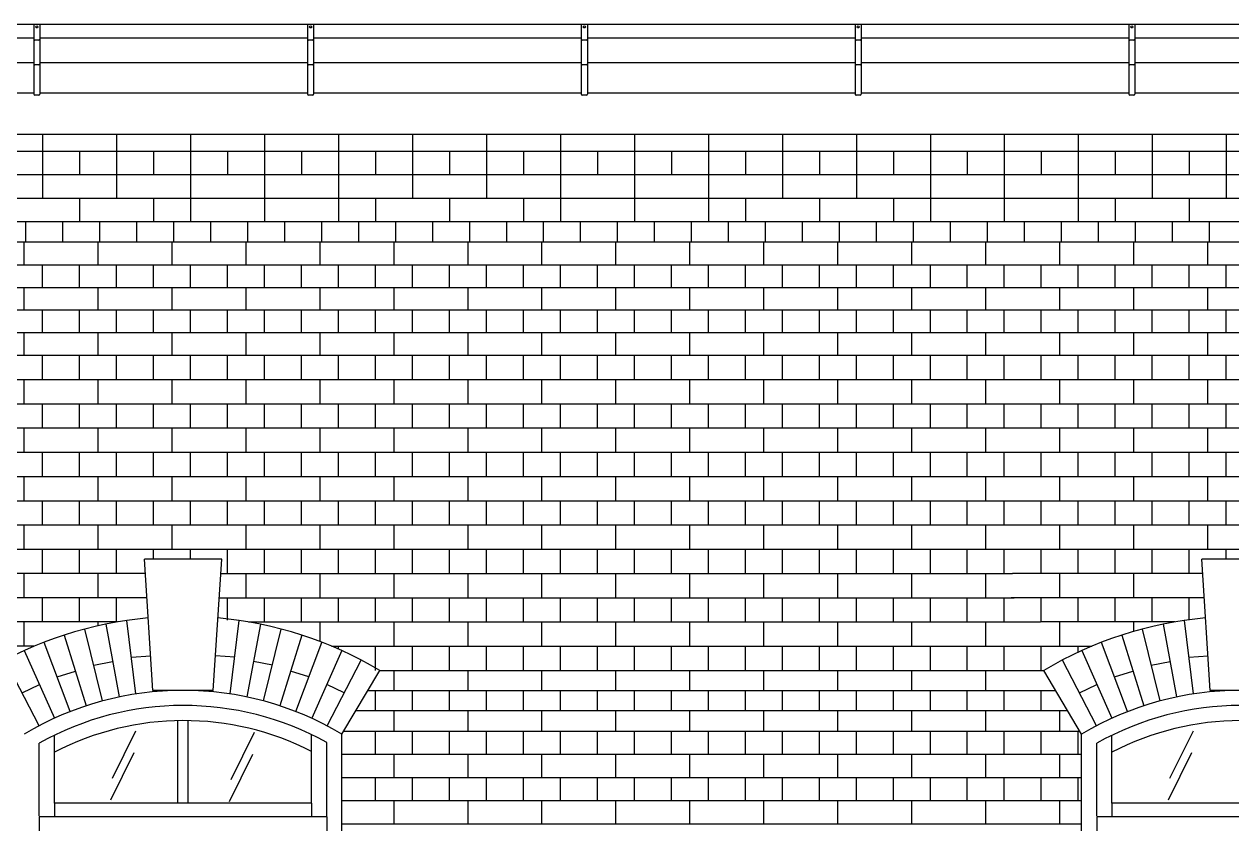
# Model space of a CAD drawing. Extents: x 177441 to 211081, y -129942 to -106182.
# Drawn here: x 195903 to 199495, y -117614 to -115237 of the extents above; entities that cross this region are included whole.
import ezdxf

# ---------------------------------------------------------------- set-up
doc = ezdxf.new("R2010")
doc.units = 0
doc.header["$LTSCALE"] = 50
doc.header["$MEASUREMENT"] = 0
for name, color, linetype in [('ele-3', 6, 'CONTINUOUS'), ('h', 5, 'CONTINUOUS'), ('HAT', 5, 'CONTINUOUS'), ('HATCH', 5, 'CONTINUOUS'), ('W-1', 3, 'CONTINUOUS'), ('WID', 4, 'CONTINUOUS')]:
    doc.layers.add(name, color=color, linetype=linetype)

msp = doc.modelspace()

# ---------------------------------------------------------------- linework, layer by layer
at = {"layer": 'ele-3'}
for p, q in [((191614.5, -115951.8), (199639.7, -115951.8)), ((191614.5, -116019), (199639.7, -116019)), ((191615.5, -116086.2), (199638.7, -116086.2)), ((191614.5, -116153.4), (199639.7, -116153.4)), ((191614.5, -116220.6), (199639.7, -116220.6)), ((196960.8, -117158), (198935.8, -117158)), ((198971.5, -117218), (196925.1, -117218)), ((199007.2, -117278), (196889.4, -117278)), ((196853.7, -117338), (199042.9, -117338))]:
    msp.add_line(p, q, dxfattribs=at)
for points in [[(195908.3, -115884.6), (195908.3, -115824.6)], [(196018.3, -115884.6), (196018.3, -115824.6)], [(196128.3, -115884.6), (196128.3, -115824.6)], [(196238.3, -115884.6), (196238.3, -115824.6)], [(196348.3, -115884.6), (196348.3, -115824.6)], [(196458.3, -115884.6), (196458.3, -115824.6)], [(196568.3, -115884.6), (196568.3, -115824.6)], [(196678.3, -115884.6), (196678.3, -115824.6)], [(196788.3, -115884.6), (196788.3, -115824.6)], [(196898.3, -115884.6), (196898.3, -115824.6)], [(197008.3, -115884.6), (197008.3, -115824.6)], [(197118.3, -115884.6), (197118.3, -115824.6)], [(197228.3, -115884.6), (197228.3, -115824.6)], [(197338.3, -115884.6), (197338.3, -115824.6)], [(197448.3, -115884.6), (197448.3, -115824.6)], [(197558.3, -115884.6), (197558.3, -115824.6)], [(197668.3, -115884.6), (197668.3, -115824.6)], [(197778.3, -115884.6), (197778.3, -115824.6)], [(197888.3, -115884.6), (197888.3, -115824.6)], [(197998.3, -115884.6), (197998.3, -115824.6)], [(198108.3, -115884.6), (198108.3, -115824.6)], [(198218.3, -115884.6), (198218.3, -115824.6)], [(198328.3, -115884.6), (198328.3, -115824.6)], [(198438.3, -115884.6), (198438.3, -115824.6)], [(198548.3, -115884.6), (198548.3, -115824.6)], [(198658.3, -115884.6), (198658.3, -115824.6)], [(198768.3, -115884.6), (198768.3, -115824.6)], [(198878.3, -115884.6), (198878.3, -115824.6)], [(198988.3, -115884.6), (198988.3, -115824.6)], [(199098.3, -115884.6), (199098.3, -115824.6)], [(199208.3, -115884.6), (199208.3, -115824.6)], [(199318.3, -115884.6), (199318.3, -115824.6)], [(199428.3, -115884.6), (199428.3, -115824.6)], [(195903.3, -115951.8), (195903.3, -115884.6)], [(196123.3, -115951.8), (196123.3, -115884.6)], [(196343.3, -115951.8), (196343.3, -115884.6)], [(196563.3, -115951.8), (196563.3, -115884.6)], [(196783.3, -115951.8), (196783.3, -115884.6)], [(197003.3, -115951.8), (197003.3, -115884.6)], [(197223.3, -115951.8), (197223.3, -115884.6)], [(197443.3, -115951.8), (197443.3, -115884.6)], [(197663.3, -115951.8), (197663.3, -115884.6)], [(197883.3, -115951.8), (197883.3, -115884.6)], [(198103.3, -115951.8), (198103.3, -115884.6)], [(198323.3, -115951.8), (198323.3, -115884.6)], [(198543.3, -115951.8), (198543.3, -115884.6)], [(198763.3, -115951.8), (198763.3, -115884.6)], [(198983.3, -115951.8), (198983.3, -115884.6)], [(199203.3, -115951.8), (199203.3, -115884.6)], [(199423.3, -115951.8), (199423.3, -115884.6)], [(195958.3, -116019), (195958.3, -115951.8)], [(196068.3, -116019), (196068.3, -115951.8)], [(196178.3, -116019), (196178.3, -115951.8)], [(196288.3, -116019), (196288.3, -115951.8)], [(196398.3, -116019), (196398.3, -115951.8)], [(196508.3, -116019), (196508.3, -115951.8)], [(196618.3, -116019), (196618.3, -115951.8)], [(196728.3, -116019), (196728.3, -115951.8)], [(196838.3, -116019), (196838.3, -115951.8)], [(196948.3, -116019), (196948.3, -115951.8)], [(197058.3, -116019), (197058.3, -115951.8)], [(197168.3, -116019), (197168.3, -115951.8)], [(197278.3, -116019), (197278.3, -115951.8)], [(197388.3, -116019), (197388.3, -115951.8)], [(197498.3, -116019), (197498.3, -115951.8)], [(197608.3, -116019), (197608.3, -115951.8)], [(197718.3, -116019), (197718.3, -115951.8)], [(197828.3, -116019), (197828.3, -115951.8)], [(197938.3, -116019), (197938.3, -115951.8)], [(198048.3, -116019), (198048.3, -115951.8)], [(198158.3, -116019), (198158.3, -115951.8)], [(198268.3, -116019), (198268.3, -115951.8)], [(198378.3, -116019), (198378.3, -115951.8)], [(198488.3, -116019), (198488.3, -115951.8)], [(198598.3, -116019), (198598.3, -115951.8)], [(198708.3, -116019), (198708.3, -115951.8)], [(198818.3, -116019), (198818.3, -115951.8)], [(198928.3, -116019), (198928.3, -115951.8)], [(199038.3, -116019), (199038.3, -115951.8)], [(199148.3, -116019), (199148.3, -115951.8)], [(199258.3, -116019), (199258.3, -115951.8)], [(199368.3, -116019), (199368.3, -115951.8)], [(199478.3, -116019), (199478.3, -115951.8)], [(195903.3, -116086.2), (195903.3, -116019)], [(196123.3, -116086.2), (196123.3, -116019)], [(196343.3, -116086.2), (196343.3, -116019)], [(196563.3, -116086.2), (196563.3, -116019)], [(196783.3, -116086.2), (196783.3, -116019)], [(197003.3, -116086.2), (197003.3, -116019)], [(197223.3, -116086.2), (197223.3, -116019)], [(197443.3, -116086.2), (197443.3, -116019)], [(197663.3, -116086.2), (197663.3, -116019)], [(197883.3, -116086.2), (197883.3, -116019)], [(198103.3, -116086.2), (198103.3, -116019)], [(198323.3, -116086.2), (198323.3, -116019)], [(198543.3, -116086.2), (198543.3, -116019)], [(198763.3, -116086.2), (198763.3, -116019)], [(198983.3, -116086.2), (198983.3, -116019)], [(199203.3, -116086.2), (199203.3, -116019)], [(199423.3, -116086.2), (199423.3, -116019)], [(195958.3, -116153.4), (195958.3, -116086.2)], [(196068.3, -116153.4), (196068.3, -116086.2)], [(196178.3, -116153.4), (196178.3, -116086.2)], [(196288.3, -116153.4), (196288.3, -116086.2)], [(196398.3, -116153.4), (196398.3, -116086.2)], [(196508.3, -116153.4), (196508.3, -116086.2)], [(196618.3, -116153.4), (196618.3, -116086.2)], [(196728.3, -116153.4), (196728.3, -116086.2)], [(196838.3, -116153.4), (196838.3, -116086.2)], [(196948.3, -116153.4), (196948.3, -116086.2)], [(197058.3, -116153.4), (197058.3, -116086.2)], [(197168.3, -116153.4), (197168.3, -116086.2)], [(197278.3, -116153.4), (197278.3, -116086.2)], [(197388.3, -116153.4), (197388.3, -116086.2)], [(197498.3, -116153.4), (197498.3, -116086.2)], [(197608.3, -116153.4), (197608.3, -116086.2)], [(197718.3, -116153.4), (197718.3, -116086.2)], [(197828.3, -116153.4), (197828.3, -116086.2)], [(197938.3, -116153.4), (197938.3, -116086.2)], [(198048.3, -116153.4), (198048.3, -116086.2)], [(198158.3, -116153.4), (198158.3, -116086.2)], [(198268.3, -116153.4), (198268.3, -116086.2)], [(198378.3, -116153.4), (198378.3, -116086.2)], [(198488.3, -116153.4), (198488.3, -116086.2)], [(198598.3, -116153.4), (198598.3, -116086.2)], [(198708.3, -116153.4), (198708.3, -116086.2)], [(198818.3, -116153.4), (198818.3, -116086.2)], [(198928.3, -116153.4), (198928.3, -116086.2)], [(199038.3, -116153.4), (199038.3, -116086.2)], [(199148.3, -116153.4), (199148.3, -116086.2)], [(199258.3, -116153.4), (199258.3, -116086.2)], [(199368.3, -116153.4), (199368.3, -116086.2)], [(199478.3, -116153.4), (199478.3, -116086.2)], [(195903.3, -116220.6), (195903.3, -116153.4)], [(196123.3, -116220.6), (196123.3, -116153.4)], [(196343.3, -116220.6), (196343.3, -116153.4)], [(196563.3, -116220.6), (196563.3, -116153.4)], [(196783.3, -116220.6), (196783.3, -116153.4)], [(197003.3, -116220.6), (197003.3, -116153.4)], [(197223.3, -116220.6), (197223.3, -116153.4)], [(197443.3, -116220.6), (197443.3, -116153.4)], [(197663.3, -116220.6), (197663.3, -116153.4)], [(197883.3, -116220.6), (197883.3, -116153.4)], [(198103.3, -116220.6), (198103.3, -116153.4)], [(198323.3, -116220.6), (198323.3, -116153.4)], [(198543.3, -116220.6), (198543.3, -116153.4)], [(198763.3, -116220.6), (198763.3, -116153.4)], [(198983.3, -116220.6), (198983.3, -116153.4)], [(199203.3, -116220.6), (199203.3, -116153.4)], [(199423.3, -116220.6), (199423.3, -116153.4)], [(197003.3, -117218), (197003.3, -117158)], [(197223.3, -117218), (197223.3, -117158)], [(197443.3, -117218), (197443.3, -117158)], [(197663.3, -117218), (197663.3, -117158)], [(197883.3, -117218), (197883.3, -117158)], [(198103.3, -117218), (198103.3, -117158)], [(198323.3, -117218.5), (198323.3, -117158.5)], [(198543.3, -117218.5), (198543.3, -117158.5)], [(198763.3, -117218.5), (198763.3, -117158.5)], [(196948.3, -117278), (196948.3, -117218)], [(197058.3, -117278), (197058.3, -117218)], [(197168.3, -117278), (197168.3, -117218)], [(197278.3, -117278), (197278.3, -117218)], [(197388.3, -117278), (197388.3, -117218)], [(197498.3, -117278), (197498.3, -117218)], [(197608.3, -117278), (197608.3, -117218)], [(197718.3, -117278), (197718.3, -117218)], [(197828.3, -117278), (197828.3, -117218)], [(197938.3, -117278), (197938.3, -117218)], [(198048.3, -117278), (198048.3, -117218)], [(198158.3, -117278), (198158.3, -117218)], [(198268.3, -117278), (198268.3, -117218)], [(198378.3, -117278), (198378.3, -117218)], [(198488.3, -117278), (198488.3, -117218)], [(198598.3, -117278), (198598.3, -117218)], [(198708.3, -117278), (198708.3, -117218)], [(198818.3, -117278), (198818.3, -117218)], [(198928.3, -117278), (198928.3, -117218)], [(197003.3, -117338), (197003.3, -117278)], [(197223.3, -117338), (197223.3, -117278)], [(197443.3, -117338), (197443.3, -117278)], [(197663.3, -117338), (197663.3, -117278)], [(197883.3, -117338), (197883.3, -117278)], [(198103.3, -117338), (198103.3, -117278)], [(198323.3, -117338), (198323.3, -117278)], [(198543.3, -117338), (198543.3, -117278)], [(198763.3, -117338), (198763.3, -117278)], [(198983.3, -117338), (198983.3, -117278)]]:
    msp.add_lwpolyline(points, dxfattribs=at)
at = {"layer": 'h'}
for p, q in [((199698.3, -115614.6), (191618.3, -115614.6)), ((199644.3, -115684.6), (191609.9, -115684.6)), ((199644.3, -115684.6), (191609.9, -115684.6)), ((199639.7, -115754.6), (191614.5, -115754.6)), ((191614.5, -116292.7), (199639.7, -116292.7)), ((191614.5, -116364.8), (199639.7, -116364.8)), ((191614.5, -116436.9), (199639.7, -116436.9)), ((191614.5, -116509), (199639.7, -116509)), ((191614.5, -116581.1), (199639.7, -116581.1)), ((191614.5, -116653.2), (199639.7, -116653.2)), ((191614.5, -116725.4), (199639.7, -116725.4)), ((191614.5, -116797.5), (199639.7, -116797.5)), ((196263.5, -116869.6), (193278.1, -116869.6)), ((196488.1, -116869.6), (198843.1, -116869.6)), ((199408.5, -116869.6), (198843.1, -116869.6)), ((196268.1, -116941.7), (193273.5, -116941.7)), ((196483.5, -116941.7), (198847.7, -116941.7)), ((199413.1, -116941.7), (198838.5, -116941.7)), ((196180.8, -117013.8), (193360.8, -117013.8)), ((196235.7, -117227.7), (196208.7, -117009.3)), ((196515.9, -117227.7), (196542.9, -117009.3)), ((196570.8, -117013.8), (198925.8, -117013.8)), ((199325.8, -117013.8), (198925.8, -117013.8)), ((199380.7, -117227.7), (199353.7, -117009.3)), ((196136.4, -117248.6), (196083.8, -117034.9)), ((196145.9, -117020.4), (196185.8, -117236.8)), ((196605.7, -117020.4), (196565.8, -117236.8)), ((196615.2, -117248.6), (196667.8, -117034.9)), ((199281.4, -117248.6), (199228.8, -117034.9)), ((199290.9, -117020.4), (199330.8, -117236.8)), ((195933.8, -117085.9), (193607.8, -117085.9)), ((196040, -117280.3), (195962.6, -117074.3)), ((196022.6, -117052.9), (196087.8, -117263.1)), ((196729, -117052.9), (196663.8, -117263.1)), ((196711.6, -117280.3), (196789, -117074.3)), ((196817.8, -117085.9), (199078.8, -117085.9)), ((199185, -117280.3), (199107.6, -117074.3)), ((199167.6, -117052.9), (199232.8, -117263.1)), ((195903.8, -117099), (195993.2, -117300)), ((196222.2, -117118.5), (196279.3, -117114.9)), ((196529.4, -117118.5), (196472.3, -117114.9)), ((196847.8, -117099), (196758.4, -117300)), ((199048.8, -117099), (199138.2, -117300)), ((199367.2, -117118.5), (199424.3, -117114.9)), ((195947.6, -117322.3), (195846.4, -117126.9)), ((196110.1, -117141.8), (196166.3, -117131.4)), ((196641.5, -117141.8), (196585.3, -117131.4)), ((196804, -117322.3), (196905.2, -117126.9)), ((199092.6, -117322.3), (198991.4, -117126.9)), ((199255.1, -117141.8), (199311.3, -117131.4)), ((196001.3, -117177.3), (196055.9, -117160.3)), ((196750.3, -117177.3), (196695.7, -117160.3)), ((199146.3, -117177.3), (199200.9, -117160.3)), ((195897, -117224.6), (195948.5, -117199.5)), ((196854.6, -117224.6), (196803.1, -117199.5)), ((199042, -117224.6), (199093.5, -117199.5)), ((196234.6, -117338.3), (196165, -117479)), ((199379.6, -117338.3), (199310, -117479)), ((196587.6, -117342.7), (196518, -117483.4)), ((196229.9, -117403.1), (196160.3, -117543.8)), ((196582.8, -117407.5), (196513.3, -117548.3)), ((196848.3, -117407), (199048.3, -117407)), ((199374.9, -117403.1), (199305.3, -117543.8)), ((196848.3, -117475.9), (199048.3, -117475.9)), ((196848.3, -117544.9), (199048.3, -117544.9)), ((196848.3, -117613.9), (199048.3, -117613.9))]:
    msp.add_line(p, q, dxfattribs=at)
for points in [[(195958.3, -115564.6), (195958.3, -115614.6)], [(196178.3, -115564.6), (196178.3, -115614.6)], [(196398.3, -115564.6), (196398.3, -115614.6)], [(196618.3, -115564.6), (196618.3, -115614.6)], [(196838.3, -115564.6), (196838.3, -115614.6)], [(197058.3, -115564.6), (197058.3, -115614.6)], [(197278.3, -115564.6), (197278.3, -115614.6)], [(197498.3, -115564.6), (197498.3, -115614.6)], [(197718.3, -115564.6), (197718.3, -115614.6)], [(197938.3, -115564.6), (197938.3, -115614.6)], [(198158.3, -115564.6), (198158.3, -115614.6)], [(198378.3, -115564.6), (198378.3, -115614.6)], [(198598.3, -115564.6), (198598.3, -115614.6)], [(198818.3, -115564.6), (198818.3, -115614.6)], [(199038.3, -115564.6), (199038.3, -115614.6)], [(199258.3, -115564.6), (199258.3, -115614.6)], [(199478.3, -115564.6), (199478.3, -115614.6)], [(195958.3, -115614.6), (195958.3, -115684.6)], [(195958.3, -115614.6), (195958.3, -115684.6)], [(196068.3, -115614.6), (196068.3, -115684.6)], [(196068.3, -115614.6), (196068.3, -115684.6)], [(196178.3, -115614.6), (196178.3, -115684.6)], [(196178.3, -115614.6), (196178.3, -115684.6)], [(196288.3, -115614.6), (196288.3, -115684.6)], [(196288.3, -115614.6), (196288.3, -115684.6)], [(196398.3, -115614.6), (196398.3, -115684.6)], [(196398.3, -115614.6), (196398.3, -115684.6)], [(196508.3, -115614.6), (196508.3, -115684.6)], [(196508.3, -115614.6), (196508.3, -115684.6)], [(196618.3, -115614.6), (196618.3, -115684.6)], [(196618.3, -115614.6), (196618.3, -115684.6)], [(196728.3, -115614.6), (196728.3, -115684.6)], [(196728.3, -115614.6), (196728.3, -115684.6)], [(196838.3, -115614.6), (196838.3, -115684.6)], [(196838.3, -115614.6), (196838.3, -115684.6)], [(196948.3, -115614.6), (196948.3, -115684.6)], [(196948.3, -115614.6), (196948.3, -115684.6)], [(197058.3, -115614.6), (197058.3, -115684.6)], [(197058.3, -115614.6), (197058.3, -115684.6)], [(197168.3, -115614.6), (197168.3, -115684.6)], [(197168.3, -115614.6), (197168.3, -115684.6)], [(197278.3, -115614.6), (197278.3, -115684.6)], [(197278.3, -115614.6), (197278.3, -115684.6)], [(197388.3, -115614.6), (197388.3, -115684.6)], [(197388.3, -115614.6), (197388.3, -115684.6)], [(197498.3, -115614.6), (197498.3, -115684.6)], [(197498.3, -115614.6), (197498.3, -115684.6)], [(197608.3, -115614.6), (197608.3, -115684.6)], [(197608.3, -115614.6), (197608.3, -115684.6)], [(197718.3, -115614.6), (197718.3, -115684.6)], [(197718.3, -115614.6), (197718.3, -115684.6)], [(197828.3, -115614.6), (197828.3, -115684.6)], [(197828.3, -115614.6), (197828.3, -115684.6)], [(197938.3, -115614.6), (197938.3, -115684.6)], [(197938.3, -115614.6), (197938.3, -115684.6)], [(198048.3, -115614.6), (198048.3, -115684.6)], [(198048.3, -115614.6), (198048.3, -115684.6)], [(198158.3, -115614.6), (198158.3, -115684.6)], [(198158.3, -115614.6), (198158.3, -115684.6)], [(198268.3, -115614.6), (198268.3, -115684.6)], [(198268.3, -115614.6), (198268.3, -115684.6)], [(198378.3, -115614.6), (198378.3, -115684.6)], [(198378.3, -115614.6), (198378.3, -115684.6)], [(198488.3, -115614.6), (198488.3, -115684.6)], [(198488.3, -115614.6), (198488.3, -115684.6)], [(198598.3, -115614.6), (198598.3, -115684.6)], [(198598.3, -115614.6), (198598.3, -115684.6)], [(198708.3, -115614.6), (198708.3, -115684.6)], [(198708.3, -115614.6), (198708.3, -115684.6)], [(198818.3, -115614.6), (198818.3, -115684.6)], [(198818.3, -115614.6), (198818.3, -115684.6)], [(198928.3, -115614.6), (198928.3, -115684.6)], [(198928.3, -115614.6), (198928.3, -115684.6)], [(199038.3, -115614.6), (199038.3, -115684.6)], [(199038.3, -115614.6), (199038.3, -115684.6)], [(199148.3, -115614.6), (199148.3, -115684.6)], [(199148.3, -115614.6), (199148.3, -115684.6)], [(199258.3, -115614.6), (199258.3, -115684.6)], [(199258.3, -115614.6), (199258.3, -115684.6)], [(199368.3, -115614.6), (199368.3, -115684.6)], [(199368.3, -115614.6), (199368.3, -115684.6)], [(199478.3, -115614.6), (199478.3, -115684.6)], [(199478.3, -115614.6), (199478.3, -115684.6)], [(195958.3, -115684.6), (195958.3, -115754.6)], [(196178.3, -115684.6), (196178.3, -115754.6)], [(196398.3, -115684.6), (196398.3, -115754.6)], [(196618.3, -115684.6), (196618.3, -115754.6)], [(196838.3, -115684.6), (196838.3, -115754.6)], [(197058.3, -115684.6), (197058.3, -115754.6)], [(197278.3, -115684.6), (197278.3, -115754.6)], [(197498.3, -115684.6), (197498.3, -115754.6)], [(197718.3, -115684.6), (197718.3, -115754.6)], [(197938.3, -115684.6), (197938.3, -115754.6)], [(198158.3, -115684.6), (198158.3, -115754.6)], [(198378.3, -115684.6), (198378.3, -115754.6)], [(198598.3, -115684.6), (198598.3, -115754.6)], [(198818.3, -115684.6), (198818.3, -115754.6)], [(199038.3, -115684.6), (199038.3, -115754.6)], [(199258.3, -115684.6), (199258.3, -115754.6)], [(199478.3, -115684.6), (199478.3, -115754.6)], [(196068.3, -115754.6), (196068.3, -115824.6)], [(196288.3, -115754.6), (196288.3, -115824.6)], [(196398.3, -115754.6), (196398.3, -115824.6)], [(196618.3, -115754.6), (196618.3, -115824.6)], [(196838.3, -115754.6), (196838.3, -115824.6)], [(196948.3, -115754.6), (196948.3, -115824.6)], [(197168.3, -115754.6), (197168.3, -115824.6)], [(197388.3, -115754.6), (197388.3, -115824.6)], [(197498.3, -115754.6), (197498.3, -115824.6)], [(197718.3, -115754.6), (197718.3, -115824.6)], [(197938.3, -115754.6), (197938.3, -115824.6)], [(198048.3, -115754.6), (198048.3, -115824.6)], [(198268.3, -115754.6), (198268.3, -115824.6)], [(198488.3, -115754.6), (198488.3, -115824.6)], [(198598.3, -115754.6), (198598.3, -115824.6)], [(198818.3, -115754.6), (198818.3, -115824.6)], [(199038.3, -115754.6), (199038.3, -115824.6)], [(199148.3, -115754.6), (199148.3, -115824.6)], [(199368.3, -115754.6), (199368.3, -115824.6)], [(195958.3, -116292.7), (195958.3, -116220.6)], [(196068.3, -116292.7), (196068.3, -116220.6)], [(196178.3, -116292.7), (196178.3, -116220.6)], [(196288.3, -116292.7), (196288.3, -116220.6)], [(196398.3, -116292.7), (196398.3, -116220.6)], [(196508.3, -116292.7), (196508.3, -116220.6)], [(196618.3, -116292.7), (196618.3, -116220.6)], [(196728.3, -116292.7), (196728.3, -116220.6)], [(196838.3, -116292.7), (196838.3, -116220.6)], [(196948.3, -116292.7), (196948.3, -116220.6)], [(197058.3, -116292.7), (197058.3, -116220.6)], [(197168.3, -116292.7), (197168.3, -116220.6)], [(197278.3, -116292.7), (197278.3, -116220.6)], [(197388.3, -116292.7), (197388.3, -116220.6)], [(197498.3, -116292.7), (197498.3, -116220.6)], [(197608.3, -116292.7), (197608.3, -116220.6)], [(197718.3, -116292.7), (197718.3, -116220.6)], [(197828.3, -116292.7), (197828.3, -116220.6)], [(197938.3, -116292.7), (197938.3, -116220.6)], [(198048.3, -116292.7), (198048.3, -116220.6)], [(198158.3, -116292.7), (198158.3, -116220.6)], [(198268.3, -116292.7), (198268.3, -116220.6)], [(198378.3, -116292.7), (198378.3, -116220.6)], [(198488.3, -116292.7), (198488.3, -116220.6)], [(198598.3, -116292.7), (198598.3, -116220.6)], [(198708.3, -116292.7), (198708.3, -116220.6)], [(198818.3, -116292.7), (198818.3, -116220.6)], [(198928.3, -116292.7), (198928.3, -116220.6)], [(199038.3, -116292.7), (199038.3, -116220.6)], [(199148.3, -116292.7), (199148.3, -116220.6)], [(199258.3, -116292.7), (199258.3, -116220.6)], [(199368.3, -116292.7), (199368.3, -116220.6)], [(199478.3, -116292.7), (199478.3, -116220.6)], [(195903.3, -116364.8), (195903.3, -116292.7)], [(196123.3, -116364.8), (196123.3, -116292.7)], [(196343.3, -116364.8), (196343.3, -116292.7)], [(196563.3, -116364.8), (196563.3, -116292.7)], [(196783.3, -116364.8), (196783.3, -116292.7)], [(197003.3, -116364.8), (197003.3, -116292.7)], [(197223.3, -116364.8), (197223.3, -116292.7)], [(197443.3, -116364.8), (197443.3, -116292.7)], [(197663.3, -116364.8), (197663.3, -116292.7)], [(197883.3, -116364.8), (197883.3, -116292.7)], [(198103.3, -116364.8), (198103.3, -116292.7)], [(198323.3, -116364.8), (198323.3, -116292.7)], [(198543.3, -116364.8), (198543.3, -116292.7)], [(198763.3, -116364.8), (198763.3, -116292.7)], [(198983.3, -116364.8), (198983.3, -116292.7)], [(199203.3, -116364.8), (199203.3, -116292.7)], [(199423.3, -116364.8), (199423.3, -116292.7)], [(195958.3, -116436.9), (195958.3, -116364.8)], [(196068.3, -116436.9), (196068.3, -116364.8)], [(196178.3, -116436.9), (196178.3, -116364.8)], [(196288.3, -116436.9), (196288.3, -116364.8)], [(196398.3, -116436.9), (196398.3, -116364.8)], [(196508.3, -116436.9), (196508.3, -116364.8)], [(196618.3, -116436.9), (196618.3, -116364.8)], [(196728.3, -116436.9), (196728.3, -116364.8)], [(196838.3, -116436.9), (196838.3, -116364.8)], [(196948.3, -116436.9), (196948.3, -116364.8)], [(197058.3, -116436.9), (197058.3, -116364.8)], [(197168.3, -116436.9), (197168.3, -116364.8)], [(197278.3, -116436.9), (197278.3, -116364.8)], [(197388.3, -116436.9), (197388.3, -116364.8)], [(197498.3, -116436.9), (197498.3, -116364.8)], [(197608.3, -116436.9), (197608.3, -116364.8)], [(197718.3, -116436.9), (197718.3, -116364.8)], [(197828.3, -116436.9), (197828.3, -116364.8)], [(197938.3, -116436.9), (197938.3, -116364.8)], [(198048.3, -116436.9), (198048.3, -116364.8)], [(198158.3, -116436.9), (198158.3, -116364.8)], [(198268.3, -116436.9), (198268.3, -116364.8)], [(198378.3, -116436.9), (198378.3, -116364.8)], [(198488.3, -116436.9), (198488.3, -116364.8)], [(198598.3, -116436.9), (198598.3, -116364.8)], [(198708.3, -116436.9), (198708.3, -116364.8)], [(198818.3, -116436.9), (198818.3, -116364.8)], [(198928.3, -116436.9), (198928.3, -116364.8)], [(199038.3, -116436.9), (199038.3, -116364.8)], [(199148.3, -116436.9), (199148.3, -116364.8)], [(199258.3, -116436.9), (199258.3, -116364.8)], [(199368.3, -116436.9), (199368.3, -116364.8)], [(199478.3, -116436.9), (199478.3, -116364.8)], [(195903.3, -116509), (195903.3, -116436.9)], [(196123.3, -116509), (196123.3, -116436.9)], [(196343.3, -116509), (196343.3, -116436.9)], [(196563.3, -116509), (196563.3, -116436.9)], [(196783.3, -116509), (196783.3, -116436.9)], [(197003.3, -116509), (197003.3, -116436.9)], [(197223.3, -116509), (197223.3, -116436.9)], [(197443.3, -116509), (197443.3, -116436.9)], [(197663.3, -116509), (197663.3, -116436.9)], [(197883.3, -116509), (197883.3, -116436.9)], [(198103.3, -116509), (198103.3, -116436.9)], [(198323.3, -116509), (198323.3, -116436.9)], [(198543.3, -116509), (198543.3, -116436.9)], [(198763.3, -116509), (198763.3, -116436.9)], [(198983.3, -116509), (198983.3, -116436.9)], [(199203.3, -116509), (199203.3, -116436.9)], [(199423.3, -116509), (199423.3, -116436.9)], [(195958.3, -116581.1), (195958.3, -116509)], [(196068.3, -116581.1), (196068.3, -116509)], [(196178.3, -116581.1), (196178.3, -116509)], [(196288.3, -116581.1), (196288.3, -116509)], [(196398.3, -116581.1), (196398.3, -116509)], [(196508.3, -116581.1), (196508.3, -116509)], [(196618.3, -116581.1), (196618.3, -116509)], [(196728.3, -116581.1), (196728.3, -116509)], [(196838.3, -116581.1), (196838.3, -116509)], [(196948.3, -116581.1), (196948.3, -116509)], [(197058.3, -116581.1), (197058.3, -116509)], [(197168.3, -116581.1), (197168.3, -116509)], [(197278.3, -116581.1), (197278.3, -116509)], [(197388.3, -116581.1), (197388.3, -116509)], [(197498.3, -116581.1), (197498.3, -116509)], [(197608.3, -116581.1), (197608.3, -116509)], [(197718.3, -116581.1), (197718.3, -116509)], [(197828.3, -116581.1), (197828.3, -116509)], [(197938.3, -116581.1), (197938.3, -116509)], [(198048.3, -116581.1), (198048.3, -116509)], [(198158.3, -116581.1), (198158.3, -116509)], [(198268.3, -116581.1), (198268.3, -116509)], [(198378.3, -116581.1), (198378.3, -116509)], [(198488.3, -116581.1), (198488.3, -116509)], [(198598.3, -116581.1), (198598.3, -116509)], [(198708.3, -116581.1), (198708.3, -116509)], [(198818.3, -116581.1), (198818.3, -116509)], [(198928.3, -116581.1), (198928.3, -116509)], [(199038.3, -116581.1), (199038.3, -116509)], [(199148.3, -116581.1), (199148.3, -116509)], [(199258.3, -116581.1), (199258.3, -116509)], [(199368.3, -116581.1), (199368.3, -116509)], [(199478.3, -116581.1), (199478.3, -116509)], [(195903.3, -116653.2), (195903.3, -116581.1)], [(196123.3, -116653.2), (196123.3, -116581.1)], [(196343.3, -116653.2), (196343.3, -116581.1)], [(196563.3, -116653.2), (196563.3, -116581.1)], [(196783.3, -116653.2), (196783.3, -116581.1)], [(197003.3, -116653.2), (197003.3, -116581.1)], [(197223.3, -116653.2), (197223.3, -116581.1)], [(197443.3, -116653.2), (197443.3, -116581.1)], [(197663.3, -116653.2), (197663.3, -116581.1)], [(197883.3, -116653.2), (197883.3, -116581.1)], [(198103.3, -116653.2), (198103.3, -116581.1)], [(198323.3, -116653.2), (198323.3, -116581.1)], [(198543.3, -116653.2), (198543.3, -116581.1)], [(198763.3, -116653.2), (198763.3, -116581.1)], [(198983.3, -116653.2), (198983.3, -116581.1)], [(199203.3, -116653.2), (199203.3, -116581.1)], [(199423.3, -116653.2), (199423.3, -116581.1)], [(195958.3, -116725.4), (195958.3, -116653.2)], [(196068.3, -116725.4), (196068.3, -116653.2)], [(196178.3, -116725.4), (196178.3, -116653.2)], [(196288.3, -116725.4), (196288.3, -116653.2)], [(196398.3, -116725.4), (196398.3, -116653.2)], [(196508.3, -116725.4), (196508.3, -116653.2)], [(196618.3, -116725.4), (196618.3, -116653.2)], [(196728.3, -116725.4), (196728.3, -116653.2)], [(196838.3, -116725.4), (196838.3, -116653.2)], [(196948.3, -116725.4), (196948.3, -116653.2)], [(197058.3, -116725.4), (197058.3, -116653.2)], [(197168.3, -116725.4), (197168.3, -116653.2)], [(197278.3, -116725.4), (197278.3, -116653.2)], [(197388.3, -116725.4), (197388.3, -116653.2)], [(197498.3, -116725.4), (197498.3, -116653.2)], [(197608.3, -116725.4), (197608.3, -116653.2)], [(197718.3, -116725.4), (197718.3, -116653.2)], [(197828.3, -116725.4), (197828.3, -116653.2)], [(197938.3, -116725.4), (197938.3, -116653.2)], [(198048.3, -116725.4), (198048.3, -116653.2)], [(198158.3, -116725.4), (198158.3, -116653.2)], [(198268.3, -116725.4), (198268.3, -116653.2)], [(198378.3, -116725.4), (198378.3, -116653.2)], [(198488.3, -116725.4), (198488.3, -116653.2)], [(198598.3, -116725.4), (198598.3, -116653.2)], [(198708.3, -116725.4), (198708.3, -116653.2)], [(198818.3, -116725.4), (198818.3, -116653.2)], [(198928.3, -116725.4), (198928.3, -116653.2)], [(199038.3, -116725.4), (199038.3, -116653.2)], [(199148.3, -116725.4), (199148.3, -116653.2)], [(199258.3, -116725.4), (199258.3, -116653.2)], [(199368.3, -116725.4), (199368.3, -116653.2)], [(199478.3, -116725.4), (199478.3, -116653.2)], [(195903.3, -116797.5), (195903.3, -116725.4)], [(196123.3, -116797.5), (196123.3, -116725.4)], [(196343.3, -116797.5), (196343.3, -116725.4)], [(196563.3, -116797.5), (196563.3, -116725.4)], [(196783.3, -116797.5), (196783.3, -116725.4)], [(197003.3, -116797.5), (197003.3, -116725.4)], [(197223.3, -116797.5), (197223.3, -116725.4)], [(197443.3, -116797.5), (197443.3, -116725.4)], [(197663.3, -116797.5), (197663.3, -116725.4)], [(197883.3, -116797.5), (197883.3, -116725.4)], [(198103.3, -116797.5), (198103.3, -116725.4)], [(198323.3, -116797.5), (198323.3, -116725.4)], [(198543.3, -116797.5), (198543.3, -116725.4)], [(198763.3, -116797.5), (198763.3, -116725.4)], [(198983.3, -116797.5), (198983.3, -116725.4)], [(199203.3, -116797.5), (199203.3, -116725.4)], [(199423.3, -116797.5), (199423.3, -116725.4)], [(195958.3, -116869.6), (195958.3, -116797.5)], [(196068.3, -116869.6), (196068.3, -116797.5)], [(196178.3, -116869.6), (196178.3, -116797.5)], [(196288.3, -116827), (196288.3, -116797.5)], [(196398.3, -116827), (196398.3, -116797.5)], [(196508.3, -116869.6), (196508.3, -116797.5)], [(196618.3, -116869.6), (196618.3, -116797.5)], [(196728.3, -116869.6), (196728.3, -116797.5)], [(196838.3, -116869.6), (196838.3, -116797.5)], [(196948.3, -116869.6), (196948.3, -116797.5)], [(197058.3, -116869.6), (197058.3, -116797.5)], [(197168.3, -116869.6), (197168.3, -116797.5)], [(197278.3, -116869.6), (197278.3, -116797.5)], [(197388.3, -116869.6), (197388.3, -116797.5)], [(197498.3, -116869.6), (197498.3, -116797.5)], [(197608.3, -116869.6), (197608.3, -116797.5)], [(197718.3, -116869.6), (197718.3, -116797.5)], [(197828.3, -116869.6), (197828.3, -116797.5)], [(197938.3, -116869.6), (197938.3, -116797.5)], [(198048.3, -116869.6), (198048.3, -116797.5)], [(198158.3, -116869.6), (198158.3, -116797.5)], [(198268.3, -116869.6), (198268.3, -116797.5)], [(198378.3, -116869.6), (198378.3, -116797.5)], [(198488.3, -116869.6), (198488.3, -116797.5)], [(198598.3, -116869.6), (198598.3, -116797.5)], [(198708.3, -116869.6), (198708.3, -116797.5)], [(198818.3, -116869.6), (198818.3, -116797.5)], [(198928.3, -116869.6), (198928.3, -116797.5)], [(199038.3, -116869.6), (199038.3, -116797.5)], [(199148.3, -116869.6), (199148.3, -116797.5)], [(199258.3, -116869.6), (199258.3, -116797.5)], [(199368.3, -116869.6), (199368.3, -116797.5)], [(199478.3, -116827), (199478.3, -116797.5)], [(195903.3, -116941.7), (195903.3, -116869.6)], [(196123.3, -116941.7), (196123.3, -116869.6)], [(196563.3, -116941.7), (196563.3, -116869.6)], [(196783.3, -116941.7), (196783.3, -116869.6)], [(197003.3, -116941.7), (197003.3, -116869.6)], [(197223.3, -116941.7), (197223.3, -116869.6)], [(197443.3, -116941.7), (197443.3, -116869.6)], [(197663.3, -116941.7), (197663.3, -116869.6)], [(197883.3, -116941.7), (197883.3, -116869.6)], [(198103.3, -116941.7), (198103.3, -116869.6)], [(198323.3, -116941.7), (198323.3, -116869.6)], [(198543.3, -116941.7), (198543.3, -116869.6)], [(198763.3, -116941.7), (198763.3, -116869.6)], [(198983.3, -116941.7), (198983.3, -116869.6)], [(199203.3, -116941.7), (199203.3, -116869.6)], [(195958.3, -117013.8), (195958.3, -116941.7)], [(196068.3, -117013.8), (196068.3, -116941.7)], [(196178.3, -117013.8), (196178.3, -116941.7)], [(196508.3, -117004.7), (196508.3, -116941.7)], [(196508.3, -117007.9), (196508.3, -116941.7)], [(196618.3, -117013.8), (196618.3, -116941.7)], [(196728.3, -117013.8), (196728.3, -116941.7)], [(196838.3, -117013.8), (196838.3, -116941.7)], [(196948.3, -117013.8), (196948.3, -116941.7)], [(197058.3, -117013.8), (197058.3, -116941.7)], [(197168.3, -117013.8), (197168.3, -116941.7)], [(197278.3, -117013.8), (197278.3, -116941.7)], [(197388.3, -117013.8), (197388.3, -116941.7)], [(197498.3, -117013.8), (197498.3, -116941.7)], [(197608.3, -117013.8), (197608.3, -116941.7)], [(197718.3, -117013.8), (197718.3, -116941.7)], [(197828.3, -117013.8), (197828.3, -116941.7)], [(197938.3, -117013.8), (197938.3, -116941.7)], [(198048.3, -117013.8), (198048.3, -116941.7)], [(198158.3, -117013.8), (198158.3, -116941.7)], [(198268.3, -117013.8), (198268.3, -116941.7)], [(198378.3, -117013.8), (198378.3, -116941.7)], [(198488.3, -117013.8), (198488.3, -116941.7)], [(198598.3, -117013.8), (198598.3, -116941.7)], [(198708.3, -117013.8), (198708.3, -116941.7)], [(198818.3, -117013.8), (198818.3, -116941.7)], [(198928.3, -117013.8), (198928.3, -116941.7)], [(199038.3, -117013.8), (199038.3, -116941.7)], [(199148.3, -117013.8), (199148.3, -116941.7)], [(199258.3, -117013.8), (199258.3, -116941.7)], [(199368.3, -117007.3), (199368.3, -116941.7)], [(195903.3, -117085.9), (195903.3, -117013.8)], [(196123.3, -117025.3), (196123.3, -117013.8)], [(196783.3, -117072.1), (196783.3, -117013.8)], [(197003.3, -117085.9), (197003.3, -117013.8)], [(197223.3, -117085.9), (197223.3, -117013.8)], [(197443.3, -117085.9), (197443.3, -117013.8)], [(197663.3, -117085.9), (197663.3, -117013.8)], [(197883.3, -117085.9), (197883.3, -117013.8)], [(198103.3, -117085.9), (198103.3, -117013.8)], [(198323.3, -117085.9), (198323.3, -117013.8)], [(198543.3, -117085.9), (198543.3, -117013.8)], [(198763.3, -117085.9), (198763.3, -117013.8)], [(198983.3, -117085.9), (198983.3, -117013.8)], [(199203.3, -117042), (199203.3, -117013.8)], [(196838.3, -117094.7), (196838.3, -117085.9)], [(196948.3, -117158), (196948.3, -117085.9)], [(197058.3, -117158), (197058.3, -117085.9)], [(197168.3, -117158), (197168.3, -117085.9)], [(197278.3, -117158), (197278.3, -117085.9)], [(197388.3, -117158), (197388.3, -117085.9)], [(197498.3, -117158), (197498.3, -117085.9)], [(197608.3, -117158), (197608.3, -117085.9)], [(197718.3, -117158), (197718.3, -117085.9)], [(197828.3, -117158), (197828.3, -117085.9)], [(197938.3, -117158), (197938.3, -117085.9)], [(198048.3, -117158), (198048.3, -117085.9)], [(198158.3, -117158), (198158.3, -117085.9)], [(198268.3, -117158), (198268.3, -117085.9)], [(198378.3, -117158), (198378.3, -117085.9)], [(198488.3, -117158), (198488.3, -117085.9)], [(198598.3, -117158), (198598.3, -117085.9)], [(198708.3, -117158), (198708.3, -117085.9)], [(198818.3, -117158), (198818.3, -117085.9)], [(198928.3, -117158), (198928.3, -117085.9)], [(199038.3, -117103.8), (199038.3, -117085.9)], [(196948.3, -117407), (196948.3, -117338)], [(197058.3, -117407), (197058.3, -117338)], [(197168.3, -117407), (197168.3, -117338)], [(197278.3, -117407), (197278.3, -117338)], [(197388.3, -117407), (197388.3, -117338)], [(197498.3, -117407), (197498.3, -117338)], [(197608.3, -117407), (197608.3, -117338)], [(197718.3, -117407), (197718.3, -117338)], [(197828.3, -117407), (197828.3, -117338)], [(197938.3, -117407), (197938.3, -117338)], [(198048.3, -117407), (198048.3, -117338)], [(198158.3, -117407), (198158.3, -117338)], [(198268.3, -117407), (198268.3, -117338)], [(198378.3, -117407), (198378.3, -117338)], [(198488.3, -117407), (198488.3, -117338)], [(198598.3, -117407), (198598.3, -117338)], [(198708.3, -117407), (198708.3, -117338)], [(198818.3, -117407), (198818.3, -117338)], [(198928.3, -117407), (198928.3, -117338)], [(199038.3, -117407), (199038.3, -117338)], [(197003.3, -117475.9), (197003.3, -117407)], [(197223.3, -117475.9), (197223.3, -117407)], [(197443.3, -117475.9), (197443.3, -117407)], [(197663.3, -117475.9), (197663.3, -117407)], [(197883.3, -117475.9), (197883.3, -117407)], [(198103.3, -117475.9), (198103.3, -117407)], [(198323.3, -117475.9), (198323.3, -117407)], [(198543.3, -117475.9), (198543.3, -117407)], [(198763.3, -117475.9), (198763.3, -117407)], [(198983.3, -117475.9), (198983.3, -117407)], [(196948.3, -117544.9), (196948.3, -117475.9)], [(197058.3, -117544.9), (197058.3, -117475.9)], [(197168.3, -117544.9), (197168.3, -117475.9)], [(197278.3, -117544.9), (197278.3, -117475.9)], [(197388.3, -117544.9), (197388.3, -117475.9)], [(197498.3, -117544.9), (197498.3, -117475.9)], [(197608.3, -117544.9), (197608.3, -117475.9)], [(197718.3, -117544.9), (197718.3, -117475.9)], [(197828.3, -117544.9), (197828.3, -117475.9)], [(197938.3, -117544.9), (197938.3, -117475.9)], [(198048.3, -117544.9), (198048.3, -117475.9)], [(198158.3, -117544.9), (198158.3, -117475.9)], [(198268.3, -117544.9), (198268.3, -117475.9)], [(198378.3, -117544.9), (198378.3, -117475.9)], [(198488.3, -117544.9), (198488.3, -117475.9)], [(198598.3, -117544.9), (198598.3, -117475.9)], [(198708.3, -117544.9), (198708.3, -117475.9)], [(198818.3, -117544.9), (198818.3, -117475.9)], [(198928.3, -117544.9), (198928.3, -117475.9)], [(199038.3, -117544.9), (199038.3, -117475.9)], [(197003.3, -117613.9), (197003.3, -117544.9)], [(197223.3, -117613.9), (197223.3, -117544.9)], [(197443.3, -117613.9), (197443.3, -117544.9)], [(197663.3, -117613.9), (197663.3, -117544.9)], [(197883.3, -117613.9), (197883.3, -117544.9)], [(198103.3, -117613.9), (198103.3, -117544.9)], [(198323.3, -117613.9), (198323.3, -117544.9)], [(198543.3, -117613.9), (198543.3, -117544.9)], [(198763.3, -117613.9), (198763.3, -117544.9)], [(198983.3, -117613.9), (198983.3, -117544.9)]]:
    msp.add_lwpolyline(points, dxfattribs=at)
at = {"layer": 'HAT'}
for p, q in [((195993.3, -117401), (195993.3, -117350.6)), ((196758.3, -117399), (196758.3, -117348.7)), ((199138.3, -117401), (199138.3, -117350.6)), ((195993.3, -117552), (195993.3, -117592)), ((196758.3, -117552), (196758.3, -117592)), ((199138.3, -117552), (199138.3, -117592)), ((195948.3, -117592), (195948.3, -117637)), ((196803.3, -117592), (196803.3, -117637)), ((199093.3, -117592), (199093.3, -117637))]:
    msp.add_line(p, q, dxfattribs=at)
at = {"layer": 'HATCH'}
for p, q in [((195932.3, -115278.3), (195136.3, -115278.3)), ((196746.3, -115278.3), (195950.3, -115278.3)), ((197560.3, -115278.3), (196764.3, -115278.3)), ((198374.3, -115278.3), (197578.3, -115278.3)), ((199188.3, -115278.3), (198392.3, -115278.3)), ((199608.1, -115278.3), (199206.3, -115278.3)), ((195932.3, -115351.3), (195136.3, -115351.3)), ((196746.3, -115351.3), (195950.3, -115351.3)), ((197560.3, -115351.3), (196764.3, -115351.3)), ((198374.3, -115351.3), (197578.3, -115351.3)), ((199188.3, -115351.3), (198392.3, -115351.3)), ((199612.3, -115351.3), (199206.3, -115351.3))]:
    msp.add_line(p, q, dxfattribs=at)
at = {"layer": 'W-1'}
for p, q in [((199639.7, -115824.6), (191614.5, -115824.6)), ((199639.7, -115884.6), (191614.5, -115884.6))]:
    msp.add_line(p, q, dxfattribs=at)
at = {"layer": 'WID'}
for p, q in [((184073.4, -115236.5), (204553.2, -115236.5)), ((195932.3, -115236.5), (195932.3, -115444.3)), ((195950.3, -115236.5), (195950.3, -115444.3)), ((196746.3, -115236.5), (196746.3, -115444.3)), ((196764.3, -115236.5), (196764.3, -115444.3)), ((197560.3, -115236.5), (197560.3, -115444.3)), ((197578.3, -115236.5), (197578.3, -115444.3)), ((198374.3, -115236.5), (198374.3, -115444.3)), ((198392.3, -115236.5), (198392.3, -115444.3)), ((199188.3, -115236.5), (199188.3, -115444.3)), ((199206.3, -115236.5), (199206.3, -115444.3)), ((195947.3, -115284.3), (195935.3, -115284.3)), ((196761.3, -115284.3), (196749.3, -115284.3)), ((197575.3, -115284.3), (197563.3, -115284.3)), ((198389.3, -115284.3), (198377.3, -115284.3)), ((199203.3, -115284.3), (199191.3, -115284.3)), ((195947.3, -115357.3), (195935.3, -115357.3)), ((196761.3, -115357.3), (196749.3, -115357.3)), ((197575.3, -115357.3), (197563.3, -115357.3)), ((198389.3, -115357.3), (198377.3, -115357.3)), ((199203.3, -115357.3), (199191.3, -115357.3)), ((195932.3, -115441.3), (195136.3, -115441.3)), ((195947.3, -115447.3), (195935.3, -115447.3)), ((196746.3, -115441.3), (195950.3, -115441.3)), ((196761.3, -115447.3), (196749.3, -115447.3)), ((197560.3, -115441.3), (196764.3, -115441.3)), ((197575.3, -115447.3), (197563.3, -115447.3)), ((198374.3, -115441.3), (197578.3, -115441.3)), ((198389.3, -115447.3), (198377.3, -115447.3)), ((199188.3, -115441.3), (198392.3, -115441.3)), ((199203.3, -115447.3), (199191.3, -115447.3)), ((199617.5, -115441.3), (199206.3, -115441.3)), ((199630.4, -115564.6), (191623.7, -115564.6)), ((196490.8, -116827), (196260.8, -116827)), ((196285.8, -117217), (196260.8, -116827)), ((196465.8, -117217), (196490.8, -116827)), ((199635.8, -116827), (199405.8, -116827)), ((199430.8, -117217), (199405.8, -116827)), ((196848.3, -117347), (196960.8, -117158)), ((199048.3, -117347), (198935.8, -117158)), ((196465.8, -117217), (196285.8, -117217)), ((199610.8, -117217), (199430.8, -117217)), ((196360.8, -117552), (196360.8, -117307.1)), ((196390.8, -117552), (196390.8, -117307.1)), ((195948.3, -117590.5), (195948.3, -117374.1)), ((196803.3, -117590.5), (196803.3, -117372)), ((196848.3, -119352), (196848.3, -117347)), ((199048.3, -119352), (199048.3, -117347)), ((199093.3, -117590.5), (199093.3, -117374.1)), ((195993.3, -117552), (195993.3, -117401)), ((196758.3, -117552), (196758.3, -117399)), ((199138.3, -117552), (199138.3, -117401)), ((196758.3, -117552), (195993.3, -117552)), ((199903.3, -117552), (199138.3, -117552)), ((195948.3, -117592), (196803.3, -117592)), ((199093.3, -117592), (199948.3, -117592))]:
    msp.add_line(p, q, dxfattribs=at)
for centre in [(195941.3, -115244.9), (196755.3, -115244.9), (197569.3, -115244.9), (198383.3, -115244.9), (199197.3, -115244.9)]:
    msp.add_circle(centre, 3, dxfattribs=at)
for centre, radius, start, end in [((195935.3, -115281.3), 3, 180, 270), ((195947.3, -115281.3), 3, 270, 0), ((196749.3, -115281.3), 3, 180, 270), ((196761.3, -115281.3), 3, 270, 0), ((197563.3, -115281.3), 3, 180, 270), ((197575.3, -115281.3), 3, 270, 0), ((198377.3, -115281.3), 3, 180, 270), ((198389.3, -115281.3), 3, 270, 0), ((199191.3, -115281.3), 3, 180, 270), ((199203.3, -115281.3), 3, 270, 0), ((195935.3, -115354.3), 3, 180, 270), ((195947.3, -115354.3), 3, 270, 0), ((196749.3, -115354.3), 3, 180, 270), ((196761.3, -115354.3), 3, 270, 0), ((197563.3, -115354.3), 3, 180, 270), ((197575.3, -115354.3), 3, 270, 0), ((198377.3, -115354.3), 3, 180, 270), ((198389.3, -115354.3), 3, 270, 0), ((199191.3, -115354.3), 3, 180, 270), ((199203.3, -115354.3), 3, 270, 0), ((195935.3, -115444.3), 3, 180, 270), ((195947.3, -115444.3), 3, 270, 0), ((196749.3, -115444.3), 3, 180, 270), ((196761.3, -115444.3), 3, 270, 0), ((197563.3, -115444.3), 3, 180, 270), ((197575.3, -115444.3), 3, 270, 0), ((198377.3, -115444.3), 3, 180, 270), ((198389.3, -115444.3), 3, 270, 0), ((199191.3, -115444.3), 3, 180, 270), ((199203.3, -115444.3), 3, 270, 0), ((196375.8, -118140.7), 1143.7, 95.2073, 120.7666), ((196375.8, -118140.7), 1143.7, 59.2334, 84.7927), ((199520.8, -118140.7), 1143.7, 95.2073, 120.7666), ((196375.8, -118140.7), 923.7, 59.2334, 120.7666), ((199520.8, -118140.7), 923.7, 59.2334, 120.7666), ((196377.7, -118140.7), 878.7, 61.0323, 119.2575), ((199522.7, -118140.7), 878.7, 61.0323, 119.2575), ((196377.7, -118140.7), 833.7, 62.8397, 117.4606), ((199522.7, -118140.7), 833.7, 62.8397, 117.4606)]:
    msp.add_arc(centre, radius, start, end, dxfattribs=at)

doc.saveas('drawing.dxf')
